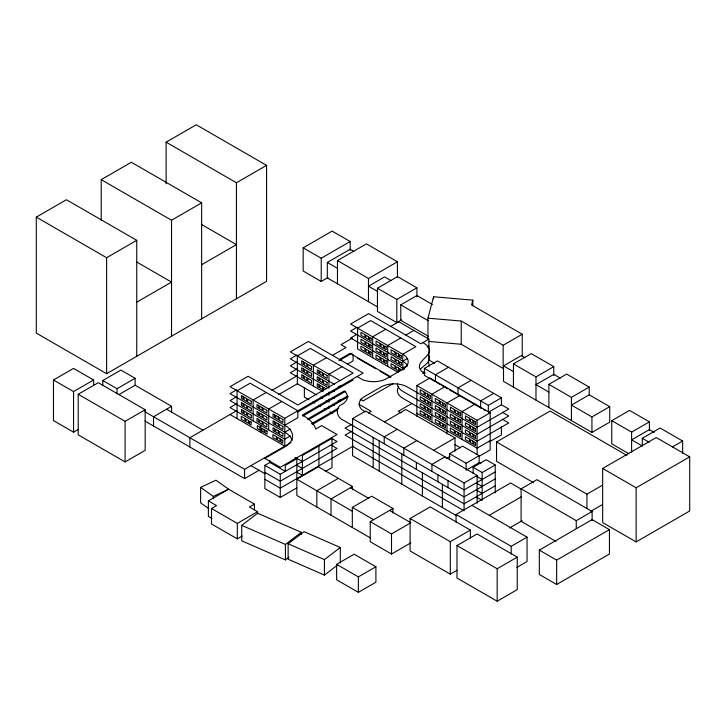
<?xml version="1.0" encoding="UTF-8"?>
<svg xmlns="http://www.w3.org/2000/svg" width="726" height="726" viewBox="0 0 726 726"><rect width="100%" height="100%" fill="white"/><g stroke="black" fill="none" stroke-linecap="round" stroke-linejoin="round"><path stroke-width="1.09" d="M429.338 366.158L428.422 361.748M427.968 339.16L427.968 318.17L433.549 296.743L472.817 300.156L472.817 305.682M472.817 300.156L471.555 304.984L522.239 334.241L522.239 356.339M420.508 369.044C424.193 365.187 432.279 361.43 428.422 354.787M288.957 557.214L285.427 559.909L241.731 540.825L241.731 525.361L257.612 513.237L301.317 532.321L301.317 534.527M285.427 559.909L285.427 544.446L301.317 532.321M337.663 564.973L324.422 575.083L288.149 559.238L288.149 543.774L304.031 531.65L340.303 547.495L340.303 562.959M324.422 575.083L324.422 559.619L340.303 547.495M422.813 373.536L424.401 372.483M166.127 183.841L166.127 142.178L196.256 124.772L266.569 165.374L266.569 281.352L106.613 373.709L36.3 333.107L36.3 217.128L66.429 199.732L136.742 240.324L136.742 356.303M101.213 220.187L101.213 179.649L131.342 162.252L201.656 202.844L201.656 318.832M36.3 217.128L106.613 257.721L136.742 240.324M101.213 179.649L171.527 220.241L201.656 202.844M166.127 142.178L236.431 182.77L266.569 165.374M136.742 302.179L171.527 282.105L136.37 261.805M201.656 264.709L236.431 244.626L201.284 224.325M78.344 429.42L73.562 432.179L53.47 420.581L53.47 379.988L73.562 368.391L93.645 379.988L93.645 385.624M327.97 277.541L321.219 281.434L303.169 271.016L303.169 247.82L332.127 231.104L350.177 241.522L350.177 250.361M53.47 379.988L73.562 391.586L93.645 379.988M78.217 394.272L98.3 382.675L145.173 409.736L145.173 450.329L125.09 461.927L78.217 434.865L78.217 394.272L125.09 421.334L145.173 409.736M102.811 385.479L102.811 380.506L120.888 370.069L135.118 378.282L135.118 385.243L171.608 406.306L171.608 412.495M303.169 247.82L321.219 258.238L350.177 241.522M377.711 307.016L327.317 277.922L327.317 262.449L350.177 249.254L353.871 251.387M337.472 283.784L337.472 260.589L366.43 243.863L397.431 261.759L397.431 277.232M102.811 380.506L117.04 388.719L135.118 378.282M118.937 394.581L135.118 385.243M337.472 260.589L368.472 278.485L397.431 261.759M171.608 406.306L153.531 416.751L153.531 426.026M401.605 319.848L396.823 322.607L377.447 311.427L377.447 288.231L397.539 276.633L416.905 287.814L416.905 296.653M236.694 389.798L230.033 393.646L284.783 425.255L297.841 417.713L297.841 410.753L250.125 383.21L237.066 390.751L237.066 418.584M296.961 355.005L290.3 358.853L334.495 384.372M377.447 288.231L396.823 299.411L416.905 287.814M236.694 396.759L230.033 400.607L284.783 432.215A26.517 15.31 0 0 1 292.142 440.383M296.961 361.965L290.3 365.813L328.978 388.138M357.228 327.172L350.567 331.02L402.803 361.176A18.468 10.663 0 0 1 407.576 365.949M428.195 336.165L400.77 320.329L400.77 304.866L416.905 295.546L432.433 304.512M236.694 403.72L230.033 407.567L284.783 439.176L290.373 435.936M296.961 368.926L290.3 372.774L323.134 391.731M357.228 334.132L350.567 337.98L402.803 368.136A18.468 10.663 0 0 1 404.391 369.18M352.328 338.125L341.029 344.65L346.048 347.545L332.399 355.422M266.197 392.485L253.138 400.026L253.138 420.908M326.464 357.691L313.405 365.232L313.405 386.114M236.857 410.589L189.858 437.724L189.858 446.998M271.96 390.325L297.306 375.687M385.724 329.277L372.665 336.819L372.665 357.691M390.751 326.382L398.783 321.736L428.921 339.133L428.921 360.014L434.565 363.272M278.412 394.717L297.796 383.528M339.478 359.461L350.068 353.344L390.96 376.957M338.96 360.722L352.137 353.117M281.77 401.478L268.711 409.019L268.711 429.892M342.037 366.684L328.978 374.217L328.978 387.149M347.427 364.143L353.081 360.886L353.081 354.651M400.788 337.98L387.738 345.512L387.738 366.394M405.816 335.076L413.847 330.439M316.654 394.944L297.333 383.791L297.333 355.958L310.392 348.416L353.081 373.064L297.841 404.954L248.12 376.25L230.033 386.686L284.783 418.294L363.127 373.064L308.387 341.456L290.3 351.892L340.022 380.596M297.841 411.914L353.081 380.025M428.921 339.133L420.88 343.779L368.654 313.623L350.567 324.059L402.803 354.215L415.862 346.674L370.659 320.583L357.6 328.116L357.6 348.997L398.093 372.374M302.688 416.08L345.621 391.287M402.803 361.176L407.467 358.481M427.133 347.128L428.921 346.093M284.783 432.215L290.373 428.984M307.252 419.238L347.445 396.033M308.496 419.682L348.416 396.632M402.803 368.136L407.467 365.441M311.481 423.757L338.761 408.003M312.38 424.401L337.572 409.854M144.891 411.76L244.598 469.323L290.999 442.542M392.966 383.673L363.127 400.897L360.205 399.209M424.401 368.418L437.451 360.886L501.403 397.803L501.403 404.763L488.344 412.304L488.344 405.344L424.401 368.418L424.401 375.378L435.446 381.758L435.446 374.798L448.505 367.265M296.834 487.881L280.263 497.455L264.854 488.562L264.854 465.366L270.707 461.99M144.891 421.035L244.598 478.606L259.3 470.121M211.992 518.446L208.38 516.358L208.38 500.895L228.617 489.206L254.454 504.125L254.454 509.643M456.527 515.714L352.582 455.701L352.582 418.584L365.641 411.043L477.127 475.412L477.127 503.254M368.363 412.949L371.158 411.333L359.034 404.337M416.86 416.461L416.86 385.533L429.919 377.992L490.186 412.785L490.186 449.902L478.997 456.364M351.711 424.311L345.05 428.149L464.068 496.874L495.214 478.897M370.696 538.102L296.843 495.468L296.834 458.696L285.282 465.366L285.282 471.355L269.881 462.462L269.881 460.465M242.13 536.087L237.311 538.873L211.484 523.954L211.484 508.49L216.511 505.586L208.38 500.895M351.711 431.262L345.05 435.11L464.068 503.835L495.214 485.857M427.968 318.17L461.237 321.055L503.154 345.258L522.239 334.241M264.854 465.366L280.263 474.26L337.009 441.49L331.238 438.159M411.969 403.438L398.284 411.333L401.106 412.967M444.984 386.686L431.934 394.227L431.934 422.06M384.335 421.906L405.816 409.5L455.03 437.914L455.03 451.173M353.135 446.1L280.263 488.171L264.854 479.278M254.454 504.125L249.426 507.029L257.548 511.721L257.548 513.926M471.101 380.306L458.042 387.847L458.042 394.808M609.731 406.669L591.935 416.951L571.416 405.099L589.213 394.826L609.731 406.669L609.731 422.142L591.935 432.415L503.517 381.359L503.517 365.895L521.313 355.622L524.925 357.709M397.276 429.311L384.217 436.852L384.217 443.813M325.293 471.446L331.991 467.589L331.991 438.395L302.361 455.501L302.361 475.412L296.798 472.199M211.484 508.49L237.311 523.41L257.548 511.721M513.445 387.094L513.445 363.898L531.241 353.626L553.775 366.63L553.775 375.469M460.057 395.389L446.998 402.93L446.998 433.858M338.343 478.343L316.835 490.767L316.835 507.002M475.122 404.083L462.063 411.624L462.063 439.457M493.707 393.356L480.648 400.897L480.648 407.858M416.86 440.618L403.81 448.16L403.81 455.12M513.445 363.898L535.979 376.903L553.775 366.63M488.344 405.344L501.403 397.803M352.537 489.787L352.537 486.538L331.029 498.962L331.029 515.197M416.86 385.533L477.127 420.327L490.186 412.785M433.549 450.32L455.03 437.914M548.883 407.558L548.883 384.353L566.679 374.081L589.213 387.094L589.213 394.826M352.319 527.484L352.319 507.383L371.676 496.203L392.966 508.499L392.966 512.964M449.512 459.631L449.512 453.668L462.562 446.127L479.142 455.701L479.142 462.662L466.083 470.194M444.984 456.854L431.934 464.395L431.934 471.355M446.245 458.451L450.147 456.2M490.186 440.618L477.127 448.16L416.86 413.366M489.279 441.916L501.403 434.919L501.403 426.67M548.883 384.353L571.416 397.367L589.213 387.094M533.474 482.636L496.539 461.309L496.539 441.98L550.108 411.052L626.892 455.393M449.512 453.668L466.083 463.233L479.142 455.701M410.862 542.848L391.505 554.02L370.215 541.732L370.215 521.631L392.966 508.499M473.116 473.261L473.116 467.299L486.166 459.758L495.214 464.976L495.214 492.809M352.582 418.584L464.068 482.953L477.127 475.412M473.116 467.299L482.155 472.517L495.214 464.976M456.981 570.291L450.292 574.157L410.108 550.961L410.108 518.491L430.2 506.893L470.375 530.089L470.375 537.93M495.214 471.936L464.068 489.914L343.543 420.327C336.683 417.768 334.441 407.585 342.019 404.382A18.468 10.663 0 0 0 344.95 391.514L344.26 390.915L302.352 415.109A42.562 24.575 0 0 1 315.728 429.039L321.609 425.636L337.009 434.529L280.263 467.299L264.854 458.405L284.783 446.907A26.517 15.31 0 0 0 284.783 425.255M336.628 564.329L354.152 554.21L375.905 566.761L375.905 582.225L358.372 592.343L336.628 579.793L336.628 564.329L358.372 576.88L375.905 566.761M370.215 521.631L391.505 533.919L410.862 522.738L389.581 510.451M628.78 453.686L611.764 443.858L611.764 420.663L629.56 410.39L649.416 421.851L649.416 430.681M456.046 522.23L456.046 514.48L510.596 482.981L521.195 489.106M555.934 541.414L521.105 521.304L521.105 488.825L536.968 479.668L592.117 511.512L592.117 520.469M611.764 420.663L631.62 432.124L649.416 421.851M489.251 515.333L521.168 496.911M410.108 518.491L450.292 541.687L470.375 530.089M654.271 432.387L649.416 429.583L631.62 439.856L642.31 446.027L642.31 438.295L660.106 428.022L682.649 441.036L682.649 453.187M456.981 545.553L477.073 533.955L517.248 557.151L517.248 589.621L497.165 601.228L456.981 578.023L456.981 545.553L497.165 568.748L517.248 557.151M602.653 468.452L656.222 437.524L689.7 456.854L689.7 510.977L636.13 541.905L602.653 522.575L602.653 468.452L636.13 487.781L689.7 456.854M509.561 527.965L522.139 520.705M496.539 441.98L586.935 494.17L602.516 485.177M672.34 446.98L682.649 441.036M456.046 514.48L511.195 546.324L527.058 537.158L527.058 561.516L516.794 567.442M590.828 511.258L602.516 504.506M521.105 488.825L576.253 520.669L592.117 511.512M539.309 550.117L592.117 519.625L609.459 529.644L609.459 553.992L556.651 584.484L539.309 574.475L539.309 550.117L556.651 560.127L609.459 529.644M200.621 487.4L215.949 480.213L228.617 489.206L213.29 496.402L200.621 487.4L200.621 502.864L208.77 508.654M429.075 341.465L461.237 344.26L503.154 368.454L503.154 345.258M288.149 543.774L324.422 559.619M241.731 525.361L285.427 544.446M560.227 378.092L553.775 374.362L535.979 384.635L548.883 392.094M391.078 280.635L384.608 276.896L368.472 286.216L377.711 291.553M642.31 438.295L649.171 442.261M327.317 262.449L337.472 268.321M400.77 304.866L428.195 320.701M503.517 365.895L513.445 371.63M501.403 404.763L508.772 409.019L477.127 427.287L407.286 386.958A18.468 10.663 0 0 0 381.168 386.958L364.597 396.523A18.468 10.663 0 0 0 361.666 409.4L365.087 411.887M502.328 412.25L508.772 415.971L477.127 434.239L402.803 391.332A18.468 10.663 0 0 1 397.394 383.791M423.394 371.903L425.273 372.992M502.328 419.211L508.772 422.931L477.127 441.199L402.803 398.284A18.468 10.663 0 0 1 398.801 386.668M436.39 382.303L440.156 384.481M441.835 385.452L443.922 386.649M445.71 387.684L447.688 388.827M449.566 389.916L452.498 391.604M453.342 392.085L466.519 399.699M467.027 399.999L481.565 408.384M483.498 409.509L485.458 410.635M401.296 369.579L399.618 368.617L399.618 371.512M357.6 358.272L375.678 368.708M380.197 371.322L390.561 377.302M357.265 376.631L363.127 380.025L366.603 380.878A18.468 10.663 0 0 0 386.731 378.573L402.803 369.289A18.468 10.663 0 0 0 402.803 354.215L402.803 370.124M454.775 444.53L460.602 447.897M479.142 462.662L480.893 463.669M338.18 386.495L340.022 387.557L340.022 385.57M332.662 390.261L334.495 391.332M326.21 388.864L323.451 387.267L323.451 390.171M476.728 476.347L482.155 479.478M327.027 393.973L328.978 395.098M332.662 397.222L334.495 398.284M338.18 400.416L340.022 401.478L340.022 399.491M476.728 483.298L482.155 486.438M320.456 397.14L322.444 398.284L322.444 396.296M326.137 400.416L328.978 402.059L328.978 399.073M332.662 404.182L334.495 405.244M476.728 490.259L482.155 493.39M309.095 399.863L304.366 397.131L304.366 387.847M312.888 402.05L314.775 403.139M318.56 405.326L320.456 406.415M324.241 408.602L326.137 409.7M329.894 411.869L332.662 413.466M476.728 497.219L482.155 500.35M471.909 505.323L527.058 537.158M352.582 446.417L464.068 510.786L464.068 482.953M331.238 445.12L337.009 448.45L280.263 481.211L264.854 472.327M230.033 414.528L284.783 446.127L284.783 418.294M352.537 486.538L318.36 466.809L296.843 479.224L352.319 511.249M350.386 487.781L368.772 498.399M295.863 457.752L302.361 461.5M294.91 457.58L296.834 458.696M296.798 465.248L302.361 468.461M352.319 507.383L373.6 519.671M166.59 409.21L202.917 430.182M250.96 465.656L265.026 473.769M422.886 342.618C444.013 354.851 406.841 360.813 424.111 373.345M636.13 487.781L636.13 541.905M631.62 432.124L631.62 452.008M591.935 416.951L591.935 432.415M586.935 494.17L586.935 508.136M576.253 520.669L576.253 528.501M571.416 397.367L571.416 420.563M556.651 560.127L556.651 584.484M535.979 376.903L535.979 400.108M511.195 546.324L511.195 554.074M497.165 568.748L497.165 601.228M482.155 472.517L482.155 499.361M477.127 420.327L477.127 454.349M466.083 463.233L466.083 469.205M461.237 321.055L461.237 344.26M450.292 541.687L450.292 574.157M448.006 480.63L448.006 487.591M442.379 484.342L442.379 507.547M437.959 474.831L437.959 481.792M433.549 296.743L433.549 298.958M422.387 472.808L422.387 496.003M416.361 462.371L416.361 469.323M401.796 453.959L401.796 484.115M396.823 299.411L396.823 322.607M391.505 533.919L391.505 554.02M379.199 440.909L379.199 471.065M373.173 437.433L373.173 467.589M368.472 278.485L368.472 301.68M358.372 576.88L358.372 592.343M328.978 392.113L328.978 394.1M328.978 406.179L328.978 408.239M321.219 258.238L321.219 281.434M318.932 445.936L318.932 465.847M280.263 474.26L280.263 497.455M260.924 425.4L260.924 432.36M244.598 469.323L244.598 478.606M237.311 523.41L237.311 538.873M236.431 182.77L236.431 298.749M213.29 496.402L213.29 498.608M171.527 220.241L171.527 336.229M125.09 421.334L125.09 461.927M117.04 388.719L117.04 393.692M106.613 257.721L106.613 373.709M73.562 391.586L73.562 432.179M364.969 334.695L360.949 332.372L360.949 335.267L364.969 337.59L364.969 334.695M368.481 336.719L365.968 335.267L365.968 338.171L368.481 339.623L368.481 336.719M371.158 338.271L369.489 337.3L369.489 340.204L371.158 341.166L371.158 338.271M380.034 343.389L376.014 341.066L376.014 343.97L380.034 346.293L380.034 343.389M383.546 345.422L381.041 343.97L381.041 346.865L383.546 348.317L383.546 345.422M386.232 346.964L384.553 346.003L384.553 348.897L386.232 349.868L386.232 346.964M395.098 352.092L391.087 349.769L391.087 352.664L395.098 354.987L395.098 352.092M398.619 354.116L396.106 352.664L396.106 355.568L398.619 357.02L398.619 354.116M401.296 355.667L399.618 354.696L399.618 357.6L401.296 358.562L401.296 355.667M364.969 341.647L360.949 339.332L360.949 342.227L364.969 344.551L364.969 341.647M368.481 343.679L365.968 342.227L365.968 345.131L368.481 346.583L368.481 343.679M371.158 345.222L369.489 344.26L369.489 347.155L371.158 348.126L371.158 345.222M380.034 350.349L376.014 348.026L376.014 350.93L380.034 353.244L380.034 350.349M383.546 352.382L381.041 350.93L381.041 353.825L383.546 355.277L383.546 352.382M386.232 353.925L384.553 352.954L384.553 355.858L386.232 356.82L386.232 353.925M395.098 359.043L391.087 356.729L391.087 359.624L395.098 361.947L395.098 359.043M398.619 361.076L396.106 359.624L396.106 362.528L398.619 363.98L398.619 361.076M401.296 362.619L399.618 361.657L399.618 364.552L401.296 365.523L401.296 362.619M364.969 348.607L360.949 346.293L360.949 349.188L364.969 351.511L364.969 348.607M368.481 350.64L365.968 349.188L365.968 352.092L368.481 353.535L368.481 350.64M371.158 352.183L369.489 351.221L369.489 354.116L371.158 355.087L371.158 352.183M380.034 357.31L376.014 354.987L376.014 357.891L380.034 360.205L380.034 357.31M383.546 359.334L381.041 357.891L381.041 360.786L383.546 362.238L383.546 359.334M386.232 360.886L384.553 359.915L384.553 362.818L386.232 363.78L386.232 360.886M395.098 366.004L391.087 363.69L391.087 366.585L395.098 368.908L395.098 366.004M398.619 368.037L396.106 366.585L396.106 369.489L398.619 370.932L398.619 368.037M424.229 392.104L420.209 389.78L420.209 392.684L424.229 394.998L424.229 392.104M427.741 394.127L425.236 392.684L425.236 395.579L427.741 397.031L427.741 394.127M430.427 395.679L428.748 394.708L428.748 397.612L430.427 398.574L430.427 395.679M439.294 400.797L435.282 398.483L435.282 401.378L439.294 403.701L439.294 400.797M442.815 402.83L440.301 401.378L440.301 404.282L442.815 405.725L442.815 402.83M445.492 404.373L443.813 403.411L443.813 406.306L445.492 407.277L445.492 404.373M454.367 409.5L450.347 407.177L450.347 410.081L454.367 412.395L454.367 409.5M457.879 411.533L455.365 410.081L455.365 412.976L457.879 414.428L457.879 411.533M460.556 413.076L458.886 412.105L458.886 415.009L460.556 415.971L460.556 413.076M469.432 418.194L465.411 415.88L465.411 418.775L469.432 421.098L469.432 418.194M472.944 420.227L470.43 418.775L470.43 421.679L472.944 423.131L472.944 420.227M475.621 421.77L473.951 420.808L473.951 423.703L475.621 424.674L475.621 421.77M424.229 399.064L420.209 396.741L420.209 399.645L424.229 401.959L424.229 399.064M427.741 401.088L425.236 399.645L425.236 402.54L427.741 403.992L427.741 401.088M430.427 402.64L428.748 401.669L428.748 404.573L430.427 405.535L430.427 402.64M439.294 407.758L435.282 405.444L435.282 408.339L439.294 410.662L439.294 407.758M442.815 409.791L440.301 408.339L440.301 411.243L442.815 412.686L442.815 409.791M445.492 411.333L443.813 410.371L443.813 413.266L445.492 414.237L445.492 411.333M454.367 416.461L450.347 414.138L450.347 417.042L454.367 419.356L454.367 416.461M457.879 418.485L455.365 417.042L455.365 419.937L457.879 421.389L457.879 418.485M460.556 420.036L458.886 419.065L458.886 421.969L460.556 422.931L460.556 420.036M469.432 425.155L465.411 422.841L465.411 425.735L469.432 428.059L469.432 425.155M472.944 427.187L470.43 425.735L470.43 428.639L472.944 430.082L472.944 427.187M475.621 428.73L473.951 427.768L473.951 430.663L475.621 431.634L475.621 428.73M424.229 406.015L420.209 403.701L420.209 406.596L424.229 408.92L424.229 406.015M427.741 408.048L425.236 406.596L425.236 409.5L427.741 410.952L427.741 408.048M430.427 409.6L428.748 408.629L428.748 411.533L430.427 412.495L430.427 409.6M439.294 414.718L435.282 412.395L435.282 415.299L439.294 417.613L439.294 414.718M442.815 416.751L440.301 415.299L440.301 418.194L442.815 419.646L442.815 416.751M445.492 418.294L443.813 417.332L443.813 420.227L445.492 421.198L445.492 418.294M454.367 423.421L450.347 421.098L450.347 423.993L454.367 426.316L454.367 423.421M457.879 425.445L455.365 423.993L455.365 426.897L457.879 428.349L457.879 425.445M460.556 426.997L458.886 426.026L458.886 428.93L460.556 429.892L460.556 426.997M469.432 432.115L465.411 429.792L465.411 432.696L469.432 435.019L469.432 432.115M472.944 434.148L470.43 432.696L470.43 435.591L472.944 437.043L472.944 434.148M475.621 435.691L473.951 434.729L473.951 437.624L475.621 438.595L475.621 435.691M424.229 412.976L420.209 410.662L420.209 413.557L424.229 415.88L424.229 412.976M427.741 415.009L425.236 413.557L425.236 416.461L427.741 417.904L427.741 415.009M430.427 416.552L428.748 415.59L428.748 418.485L430.427 419.456L430.427 416.552M439.294 421.679L435.282 419.356L435.282 422.26L439.294 424.574L439.294 421.679M442.815 423.703L440.301 422.26L440.301 425.155L442.815 426.607L442.815 423.703M445.492 425.255L443.813 424.283L443.813 427.187L445.492 428.149L445.492 425.255M454.367 430.373L450.347 428.059L450.347 430.954L454.367 433.277L454.367 430.373M457.879 432.406L455.365 430.954L455.365 433.858L457.879 435.31L457.879 432.406M460.556 433.948L458.886 432.986L458.886 435.881L460.556 436.852L460.556 433.948M469.432 439.076L465.411 436.753L465.411 439.657L469.432 441.971L469.432 439.076M472.944 441.109L470.43 439.657L470.43 442.551L472.944 444.003L472.944 441.109M475.621 442.651L473.951 441.68L473.951 444.584L475.621 445.546L475.621 442.651M303.359 361.757L301.689 360.786L301.689 363.69L303.359 364.652L303.359 361.757M306.88 363.78L304.366 362.338L304.366 365.232L306.88 366.684L306.88 363.78M311.563 366.485L307.878 364.361L307.878 367.265L311.563 369.389L311.563 366.485M318.932 370.741L317.253 369.779L317.253 372.674L318.932 373.645L318.932 370.741M322.444 372.774L319.939 371.322L319.939 374.217L322.444 375.669L322.444 372.774M327.136 375.478L323.451 373.355L323.451 376.25L327.136 378.373L327.136 375.478M303.359 368.708L301.689 367.746L301.689 370.641L303.359 371.612L303.359 368.708M306.88 370.741L304.366 369.289L304.366 372.193L306.88 373.645L306.88 370.741M311.563 373.445L307.878 371.322L307.878 374.226L311.563 376.349L311.563 373.445M318.932 377.701L317.253 376.73L317.253 379.634L318.932 380.596L318.932 377.701M322.444 379.734L319.939 378.282L319.939 381.177L322.444 382.629L322.444 379.734M327.136 382.439L323.451 380.306L323.451 383.21L327.136 385.334L327.136 382.439M303.359 375.669L301.689 374.707L301.689 377.602L303.359 378.573L303.359 375.669M306.88 377.701L304.366 376.25L304.366 379.154L306.88 380.596L306.88 377.701M311.563 380.406L307.878 378.282L307.878 381.177L311.563 383.31L311.563 380.406M318.932 384.662L317.253 383.691L317.253 386.595L318.932 387.557L318.932 384.662M322.444 386.686L319.939 385.243L319.939 388.138L322.444 389.59L322.444 386.686M243.092 396.55L241.422 395.579L241.422 398.483L243.092 399.445L243.092 396.55M246.613 398.574L244.099 397.131L244.099 400.026L246.613 401.478L246.613 398.574M251.296 401.287L247.611 399.155L247.611 402.059L251.296 404.182L251.296 401.287M258.665 405.535L256.986 404.573L256.986 407.467L258.665 408.439L258.665 405.535M262.177 407.567L259.672 406.115L259.672 409.019L262.177 410.462L262.177 407.567M266.869 410.272L263.184 408.148L263.184 411.043L266.869 413.176L266.869 410.272M274.737 414.818L273.058 413.847L273.058 416.751L274.737 417.713L274.737 414.818M278.249 416.842L275.744 415.399L275.744 418.294L278.249 419.746L278.249 416.842M282.94 419.546L279.256 417.423L279.256 420.327L282.94 422.45L282.94 419.546M243.092 403.511L241.422 402.54L241.422 405.444L243.092 406.406L243.092 403.511M246.613 405.535L244.099 404.083L244.099 406.987L246.613 408.439L246.613 405.535M251.296 408.239L247.611 406.115L247.611 409.019L251.296 411.143L251.296 408.239M258.665 412.495L256.986 411.533L256.986 414.428L258.665 415.399L258.665 412.495M262.177 414.528L259.672 413.076L259.672 415.971L262.177 417.423L262.177 414.528M266.869 417.232L263.184 415.109L263.184 418.004L266.869 420.127L266.869 417.232M274.737 421.77L273.058 420.808L273.058 423.703L274.737 424.674L274.737 421.77M278.249 423.803L275.744 422.35L275.744 425.255L278.249 426.707L278.249 423.803M282.94 426.507L279.256 424.383L279.256 427.287L282.94 429.411L282.94 426.507M243.092 410.462L241.422 409.5L241.422 412.395L243.092 413.366L243.092 410.462M246.613 412.495L244.099 411.043L244.099 413.947L246.613 415.399L246.613 412.495M251.296 415.199L247.611 413.076L247.611 415.971L251.296 418.103L251.296 415.199M258.665 419.456L256.986 418.485L256.986 421.389L258.665 422.35L258.665 419.456M262.177 421.488L259.672 420.036L259.672 422.931L262.177 424.383L262.177 421.488M266.869 424.193L263.184 422.06L263.184 424.964L266.869 427.088L266.869 424.193M274.737 428.73L273.058 427.768L273.058 430.663L274.737 431.634L274.737 428.73M278.249 430.763L275.744 429.311L275.744 432.215L278.249 433.658L278.249 430.763M282.94 433.467L279.256 431.344L279.256 434.239L282.94 436.371L282.94 433.467M244.934 418.485L241.25 416.361L241.25 419.265L244.934 421.389L244.934 418.485M248.455 420.517L245.942 419.065L245.942 421.969L248.455 423.421L248.455 420.517M251.132 422.06L249.454 421.098L249.454 423.993L251.132 424.964L251.132 422.06M260.008 427.187L257.322 425.636L257.322 428.54L260.008 430.082L260.008 427.187M264.019 429.502L262.013 428.349L262.013 431.244L264.019 432.406L264.019 429.502M267.032 431.244L265.026 430.082L265.026 432.986L267.032 434.148L267.032 431.244M276.579 436.753L272.894 434.629L272.894 437.524L276.579 439.657L276.579 436.753M280.091 438.785L277.577 437.333L277.577 440.237L280.091 441.68L280.091 438.785M282.768 440.328L281.098 439.366L281.098 442.261L282.768 443.232L282.768 440.328"/></g></svg>
